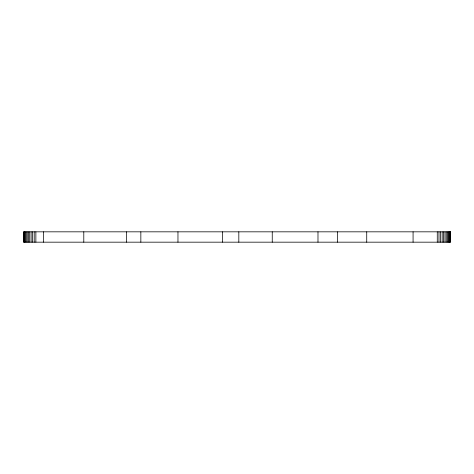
<?xml version="1.0" encoding="UTF-8"?>
<svg xmlns="http://www.w3.org/2000/svg" width="474" height="474" viewBox="0 0 474 474"><rect width="100%" height="100%" fill="white"/><g stroke="black" fill="none" stroke-linecap="round" stroke-linejoin="round"><path stroke-width="0.71" d="M450.187 231.827L450.187 242.173M450.057 231.827L450.057 242.173M449.636 231.827L449.636 242.173M449.026 231.827L449.026 242.173M448.244 231.827L448.244 242.173M447.296 231.827L447.296 242.173M446.2 231.827L446.2 242.173M444.968 231.827L444.968 242.173M443.617 231.827L443.617 242.173M442.159 231.827L442.159 242.173M440.607 231.827L440.607 242.173M438.971 231.827L438.971 242.173M437.277 231.827L437.277 242.173M413.073 231.827L413.073 242.173M366.728 231.827L366.728 242.173M337.606 231.827L337.606 242.173M317.983 231.827L317.983 242.173M272.248 231.827L272.248 242.173M238.819 231.827L238.819 242.173M222.466 231.827L222.466 242.173M177.963 231.827L177.963 242.173M140.843 231.827L140.843 242.173M126.451 231.827L126.451 242.173M83.791 231.827L83.791 242.173M43.596 231.827L43.596 242.173M35.87 231.827L35.87 242.173M34.205 231.827L34.205 242.173M32.611 231.827L32.611 242.173M31.1 231.827L31.1 242.173M29.696 231.827L29.696 242.173M28.404 231.827L28.404 242.173M27.237 231.827L27.237 242.173M26.212 231.827L26.212 242.173M25.347 231.827L25.347 242.173M24.648 231.827L24.648 242.173M24.133 231.827L24.133 242.173M23.813 231.827L23.813 242.173M450.3 231.827L23.7 231.827L23.7 242.173L450.3 242.173L450.3 231.827"/></g></svg>
